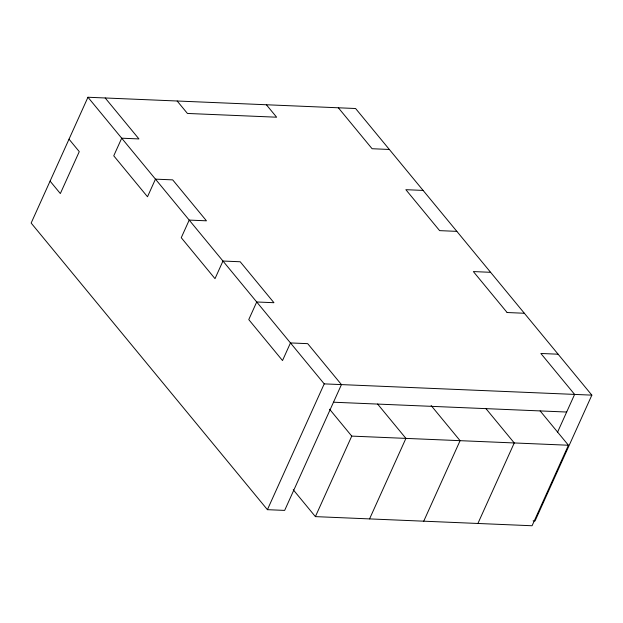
<?xml version="1.0" encoding="UTF-8"?>
<svg xmlns="http://www.w3.org/2000/svg" width="623" height="623" viewBox="0 0 623 623"><rect width="100%" height="100%" fill="white"/><g stroke="black" fill="none" stroke-linecap="round" stroke-linejoin="round"><path stroke-width="0.93" d="M533.132 520.851L535.048 520.937L591.85 395.138L355.585 108.511L87.952 97.25L31.15 223.05L267.415 509.676L284.656 510.401L341.451 384.601L307.7 343.655L290.466 342.93L282.515 360.546L248.764 319.599L256.715 301.984L273.949 302.708L240.198 261.761L222.964 261.037L215.005 278.652L181.254 237.706L189.205 220.09L206.447 220.815L172.688 179.868L155.454 179.144L147.503 196.759L113.752 155.812L121.703 138.197L138.937 138.921L105.186 97.975M267.415 509.676L324.217 383.877L87.952 97.25M540.102 410.876L568.425 445.235L532.073 525.75L315.394 516.623L351.746 436.108L329.583 409.218M369.564 518.904L405.916 438.39L377.593 404.031M423.733 521.186L460.085 440.671L431.147 405.565M477.903 523.468L514.255 442.953L485.932 408.595M557.414 432.502L574.616 394.414L540.865 353.467L558.107 354.207M389.352 149.473L372.102 148.726L338.344 107.779M423.103 190.42L405.853 189.68L439.62 230.635L456.854 231.367M490.605 272.313L473.355 271.573L507.122 312.528M507.106 312.52L524.356 313.26M324.217 383.877L591.85 395.138M333.5 402.217L566.673 412.037M351.746 436.108L568.425 445.235M266.379 104.765L276.635 117.202L187.422 113.448L177.166 101.012M69.021 139.186L79.269 151.623L60.338 193.558L50.081 181.114M293.231 489.733L315.394 516.623"/></g></svg>
